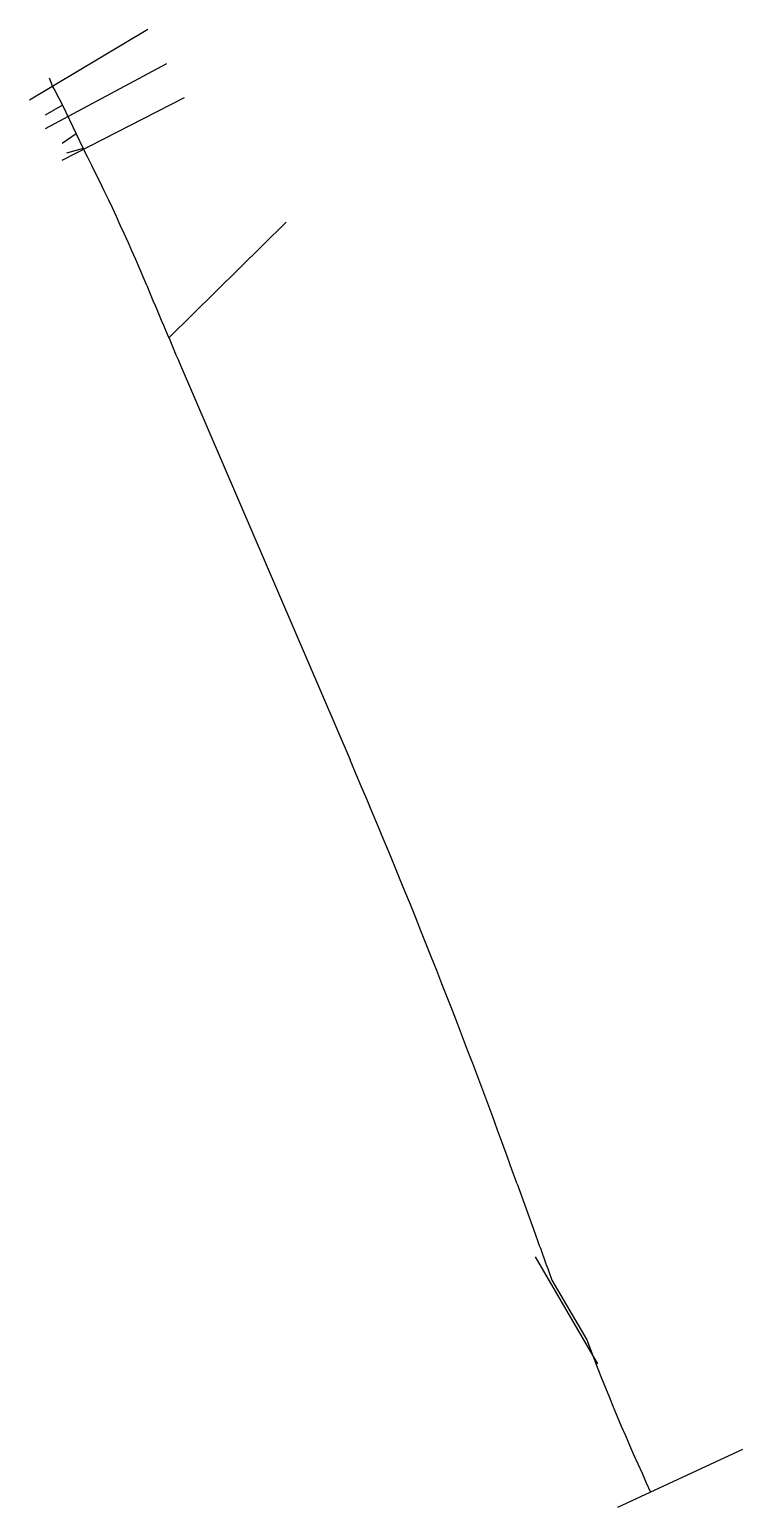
# Model space of a CAD drawing. Extents: x 268631 to 268890, y 5769283 to 5769820.
import ezdxf

# ---------------------------------------------------------------- set-up
doc = ezdxf.new("R2010")
doc.units = 0
for name, color, linetype in [('_Hatch_Bdy', 7, 'Continuous'), ('_Hatch_Bike_Lane', 7, 'Continuous'), ('CD-ROAD-LMARK-SEP2', 7, 'Continuous')]:
    doc.layers.add(name, color=color, linetype=linetype)

msp = doc.modelspace()

# ---------------------------------------------------------------- linework, layer by layer
for p, q in [((268643.18, 5769792.69), (268636.86, 5769788.97)), ((268648.05, 5769782.27), (268643.03, 5769778.68)), ((268650.67, 5769776.87), (268644.54, 5769775.23))]:
    msp.add_line(p, q)
at = {"layer": '_Hatch_Bdy'}
for p, q in [((268680.9, 5769807.65), (268636.81, 5769784.07)), ((268687.35, 5769795.3), (268642.83, 5769772.55)), ((268681.76, 5769708.07), (268724.38, 5769750.11)), ((268814.83, 5769374.32), (268837.5, 5769335.44))]:
    msp.add_line(p, q, dxfattribs=at)
at = {"layer": '_Hatch_Bike_Lane'}
for p, q in [((268674.09, 5769820.1), (268631.15, 5769794.48)), ((268890.13, 5769304.32), (268844.76, 5769283.3))]:
    msp.add_line(p, q, dxfattribs=at)
at = {"layer": 'CD-ROAD-LMARK-SEP2'}
for p, q in [((268638.31, 5769802.54), (268639.52, 5769799.47)), ((268639.52, 5769799.47), (268640.35, 5769797.98)), ((268640.35, 5769797.98), (268643.18, 5769792.69)), ((268643.18, 5769792.69), (268648.05, 5769782.27)), ((268648.05, 5769782.27), (268650.67, 5769776.87)), ((268685.88, 5769698.43), (268747.57, 5769554.82)), ((268685.88, 5769698.43), (268747.57, 5769554.82)), ((268685.88, 5769698.43), (268747.57, 5769554.82)), ((268808.28, 5769400.85), (268814.81, 5769382.69)), ((268808.28, 5769400.85), (268814.81, 5769382.69)), ((268820.92, 5769365.86), (268833.55, 5769344.2))]:
    msp.add_line(p, q, dxfattribs=at)
for centre, radius, start, end in [((268019.48, 5769454.07), 708.95, 22.65246, 27.0864), ((271440.42, 5770881.74), 2997.95, 202.65246, 203.24764), ((271440.42, 5770881.74), 2997.95, 202.65246, 203.24764), ((266230.27, 5768473.43), 2739.75, 19.78598, 23.24764), ((266230.27, 5768473.43), 2739.75, 19.78598, 23.24764), ((271635.77, 5770397.52), 2997.95, 199.78598, 200.12806), ((271635.77, 5770397.52), 2997.95, 199.78598, 200.12806), ((269606.95, 5769636.37), 826.75, 200.69488, 204.8547)]:
    msp.add_arc(centre, radius, start, end, dxfattribs=at)

doc.saveas('drawing.dxf')
